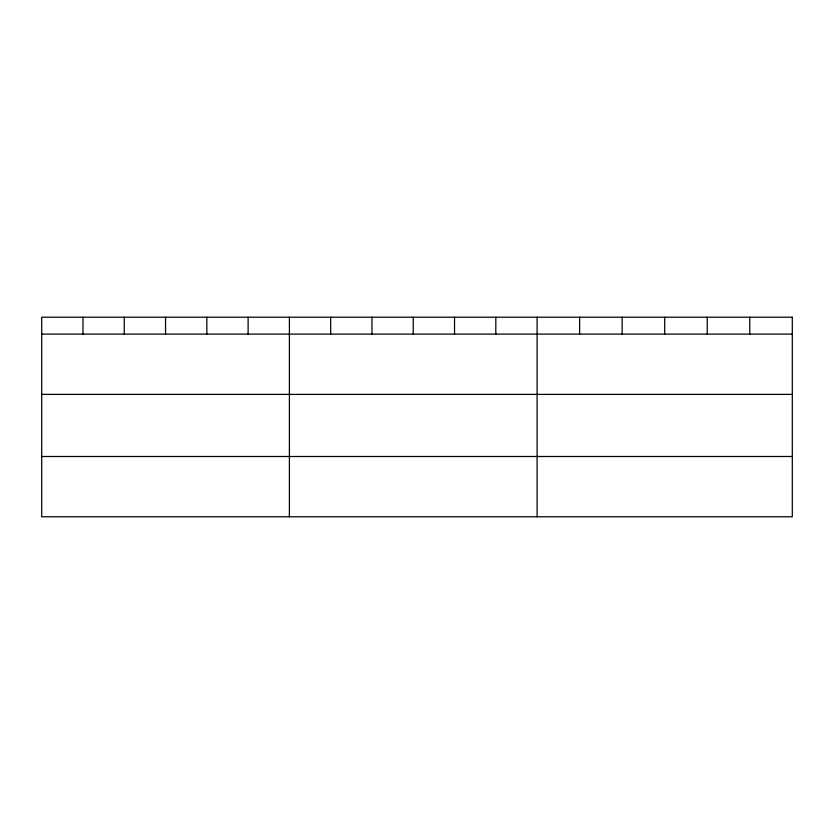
<?xml version="1.0" encoding="UTF-8"?>
<svg xmlns="http://www.w3.org/2000/svg" width="834" height="834" viewBox="0 0 834 834"><rect width="100%" height="100%" fill="white"/><g stroke="black" fill="none" stroke-linecap="round" stroke-linejoin="round"><path stroke-width="1.25" d="M41.7 334.1L792.3 334.1M41.7 394.388L792.3 394.388M41.7 456.5L792.3 456.5M749.766 317.222L749.766 334.1M707.232 317.222L707.232 334.1M664.698 317.222L664.698 334.1M622.164 317.222L622.164 334.1M579.63 317.222L579.63 334.1M537.096 317.222L537.096 516.778M495.813 317.222L495.813 334.1M454.53 317.222L454.53 334.1M413.247 317.222L413.247 334.1M371.964 317.222L371.964 334.1M330.681 317.222L330.681 334.1M289.398 317.222L289.398 516.778M248.115 317.222L248.115 334.1M206.832 317.222L206.832 334.1M165.549 317.222L165.549 334.1M124.266 317.222L124.266 334.1M82.983 317.222L82.983 334.1M792.3 317.222L41.7 317.222L41.7 516.778L792.3 516.778L792.3 317.222"/></g></svg>
